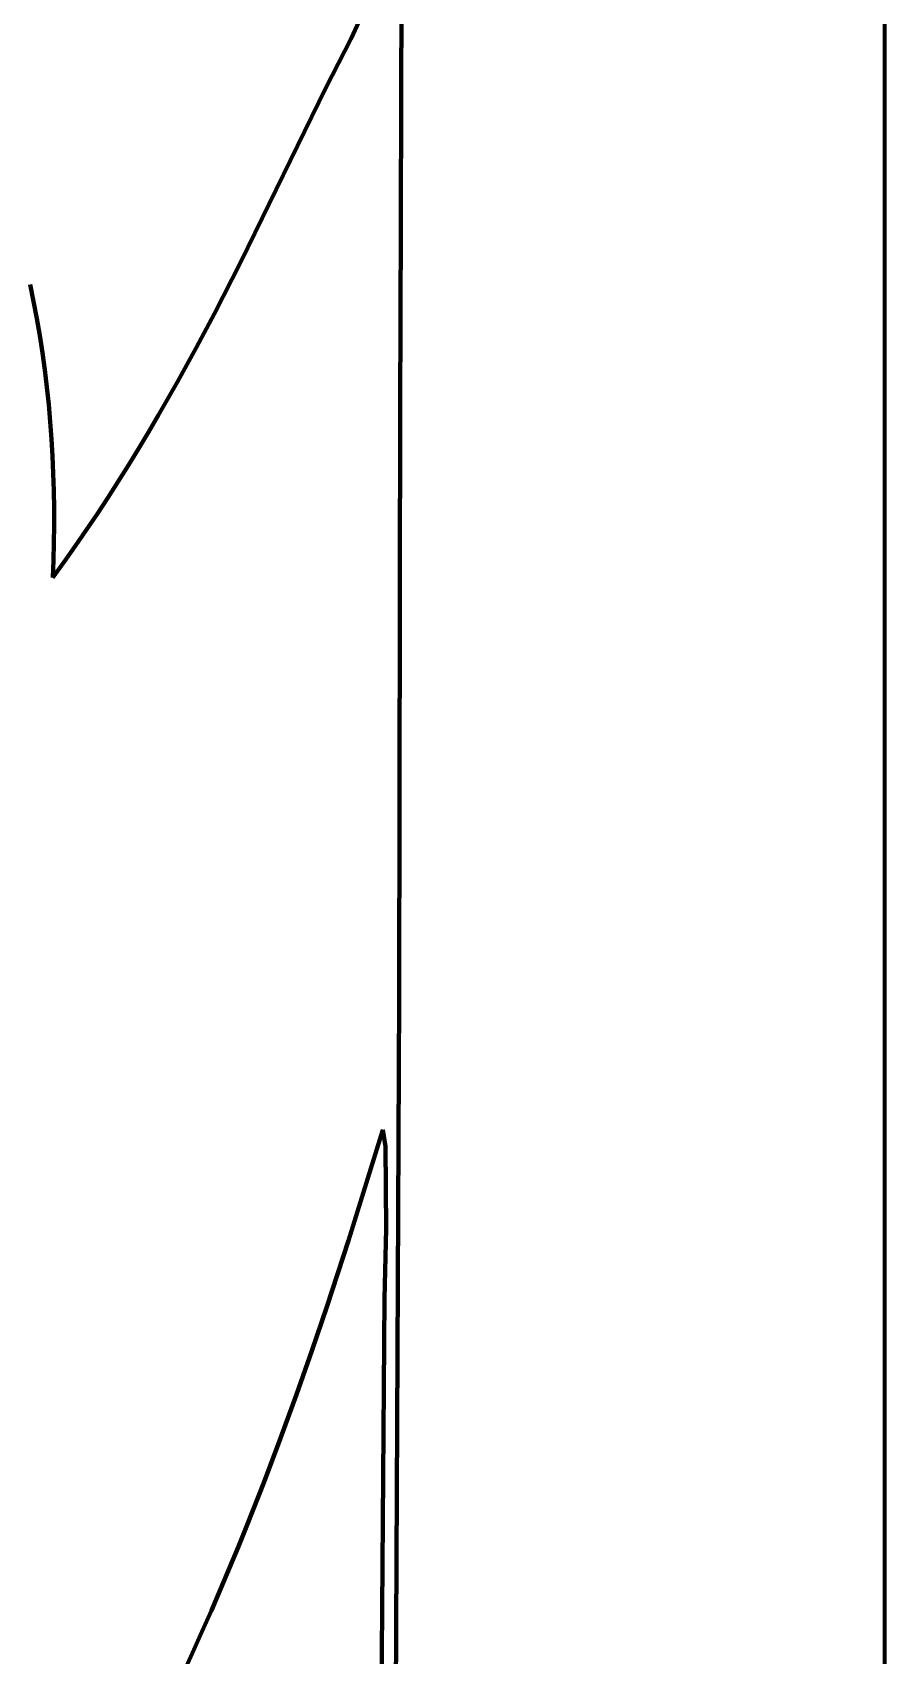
# Model space of a CAD drawing. Header units: millimetres. Extents: x 0 to 9.3, y 0 to 12.
# Drawn here: x 7.721 to 9.306, y 4.332 to 7.349 of the extents above; entities that cross this region are included whole.
import ezdxf

# ---------------------------------------------------------------- set-up
doc = ezdxf.new("R2010")
doc.units = ezdxf.units.MM
doc.layers.add('color#000000ff', color=7, linetype='CONTINUOUS', lineweight=100)
doc.layers.add('color#ffffffff', color=7, linetype='CONTINUOUS', lineweight=100)

msp = doc.modelspace()

# ---------------------------------------------------------------- linework, layer by layer
at = {"layer": 'color#000000ff'}
for p, q in [((8.4097, 8.6394), (8.4056, 6.8041)), ((8.3134, 7.3379), (8.347, 7.4109)), ((8.2664, 7.2461), (8.3134, 7.3379)), ((8.1086, 6.9224), (8.2664, 7.2461)), ((8.0591, 6.8263), (8.1086, 6.9224)), ((7.7164, 6.8806), (7.723, 6.849)), ((7.723, 6.849), (7.7289, 6.8173)), ((8.0252, 6.7627), (8.0591, 6.8263)), ((7.7289, 6.8173), (7.7344, 6.7855)), ((8.4056, 6.8041), (8.4047, 6.6681)), ((7.7344, 6.7855), (7.7393, 6.7536)), ((7.9905, 6.6996), (8.0252, 6.7627)), ((7.7393, 6.7536), (7.7437, 6.7217)), ((7.7437, 6.7217), (7.7476, 6.6896)), ((7.9548, 6.6371), (7.9905, 6.6996)), ((7.7476, 6.6896), (7.751, 6.6576)), ((8.4047, 6.6681), (8.4029, 5.5544)), ((7.751, 6.6576), (7.7539, 6.6254)), ((7.7539, 6.6254), (7.7563, 6.5932)), ((7.9366, 6.6061), (7.9548, 6.6371)), ((7.7563, 6.5932), (7.7582, 6.561)), ((7.9181, 6.5752), (7.9366, 6.6061)), ((7.7582, 6.561), (7.7596, 6.5288)), ((7.8993, 6.5445), (7.9181, 6.5752)), ((7.7596, 6.5288), (7.7606, 6.4966)), ((7.8802, 6.514), (7.8993, 6.5445)), ((7.7606, 6.4966), (7.7611, 6.4643)), ((7.8608, 6.4838), (7.8802, 6.514)), ((7.7611, 6.4643), (7.7611, 6.4321)), ((7.841, 6.4537), (7.8608, 6.4838)), ((7.7611, 6.4321), (7.7606, 6.3999)), ((7.8209, 6.4238), (7.841, 6.4537)), ((7.7606, 6.3999), (7.7597, 6.3678)), ((7.8005, 6.3942), (7.8209, 6.4238)), ((7.7597, 6.3678), (7.7584, 6.3357)), ((7.7796, 6.3648), (7.8005, 6.3942)), ((7.7584, 6.3357), (7.7796, 6.3648)), ((8.4029, 5.5544), (8.3994, 4.7629)), ((8.3726, 5.3092), (8.3087, 5.1031)), ((8.3774, 5.2779), (8.3726, 5.3092)), ((8.3786, 5.1247), (8.3774, 5.2779)), ((8.3087, 5.1031), (8.2684, 4.98)), ((8.3753, 4.9955), (8.3786, 5.1247)), ((8.2684, 4.98), (8.2406, 4.8982)), ((8.3716, 4.5001), (8.3753, 4.9955)), ((8.2406, 4.8982), (8.2119, 4.8168)), ((8.2119, 4.8168), (8.1823, 4.7357)), ((8.3994, 4.7629), (8.3959, 4.0971)), ((8.1823, 4.7357), (8.1518, 4.6549)), ((8.1518, 4.6549), (8.1201, 4.5746)), ((8.1201, 4.5746), (8.1039, 4.5346)), ((8.1039, 4.5346), (8.0874, 4.4948)), ((8.3681, 4.0002), (8.3716, 4.5001)), ((8.0874, 4.4948), (8.0706, 4.455)), ((8.0706, 4.455), (8.0535, 4.4154)), ((8.0535, 4.4154), (8.0361, 4.3759)), ((8.0361, 4.3759), (8.0183, 4.3366)), ((8.0183, 4.3366), (8.0003, 4.2973))]:
    msp.add_line(p, q, dxfattribs=at)
at = {"layer": 'color#ffffffff'}
for p, q in [((9.3056, 12.0417), (9.3056, 0)), ((8.4056, 6.8041), (8.4097, 8.6394)), ((8.347, 7.4109), (8.3134, 7.3379)), ((8.3134, 7.3379), (8.2664, 7.2461)), ((8.2664, 7.2461), (8.1086, 6.9224)), ((8.1086, 6.9224), (8.0591, 6.8263)), ((7.723, 6.849), (7.7164, 6.8806)), ((7.7289, 6.8173), (7.723, 6.849)), ((8.0591, 6.8263), (8.0252, 6.7627)), ((7.7344, 6.7855), (7.7289, 6.8173)), ((8.4047, 6.6681), (8.4056, 6.8041)), ((7.7393, 6.7536), (7.7344, 6.7855)), ((8.0252, 6.7627), (7.9905, 6.6996)), ((7.7437, 6.7217), (7.7393, 6.7536)), ((7.7476, 6.6896), (7.7437, 6.7217)), ((7.9905, 6.6996), (7.9548, 6.6371)), ((7.751, 6.6576), (7.7476, 6.6896)), ((8.4029, 5.5544), (8.4047, 6.6681)), ((7.7539, 6.6254), (7.751, 6.6576)), ((7.7563, 6.5932), (7.7539, 6.6254)), ((7.9548, 6.6371), (7.9366, 6.6061)), ((7.7582, 6.561), (7.7563, 6.5932)), ((7.9366, 6.6061), (7.9181, 6.5752)), ((7.7596, 6.5288), (7.7582, 6.561)), ((7.9181, 6.5752), (7.8993, 6.5445)), ((7.7606, 6.4966), (7.7596, 6.5288)), ((7.8993, 6.5445), (7.8802, 6.514)), ((7.7611, 6.4643), (7.7606, 6.4966)), ((7.8802, 6.514), (7.8608, 6.4838)), ((7.7611, 6.4321), (7.7611, 6.4643)), ((7.8608, 6.4838), (7.841, 6.4537)), ((7.7606, 6.3999), (7.7611, 6.4321)), ((7.841, 6.4537), (7.8209, 6.4238)), ((7.7597, 6.3678), (7.7606, 6.3999)), ((7.8209, 6.4238), (7.8005, 6.3942)), ((7.7584, 6.3357), (7.7597, 6.3678)), ((7.8005, 6.3942), (7.7796, 6.3648)), ((7.7796, 6.3648), (7.7584, 6.3357)), ((8.3994, 4.7629), (8.4029, 5.5544)), ((8.3087, 5.1031), (8.3726, 5.3092)), ((8.3726, 5.3092), (8.3774, 5.2779)), ((8.3774, 5.2779), (8.3786, 5.1247)), ((8.2684, 4.98), (8.3087, 5.1031)), ((8.3786, 5.1247), (8.3753, 4.9955)), ((8.2406, 4.8982), (8.2684, 4.98)), ((8.3753, 4.9955), (8.3716, 4.5001)), ((8.2119, 4.8168), (8.2406, 4.8982)), ((8.1823, 4.7357), (8.2119, 4.8168)), ((8.3959, 4.0971), (8.3994, 4.7629)), ((8.1518, 4.6549), (8.1823, 4.7357)), ((8.1201, 4.5746), (8.1518, 4.6549)), ((8.1039, 4.5346), (8.1201, 4.5746)), ((8.0874, 4.4948), (8.1039, 4.5346)), ((8.3716, 4.5001), (8.3681, 4.0002)), ((8.0706, 4.455), (8.0874, 4.4948)), ((8.0535, 4.4154), (8.0706, 4.455)), ((8.0361, 4.3759), (8.0535, 4.4154)), ((8.0183, 4.3366), (8.0361, 4.3759)), ((8.0003, 4.2973), (8.0183, 4.3366))]:
    msp.add_line(p, q, dxfattribs=at)

doc.saveas('drawing.dxf')
